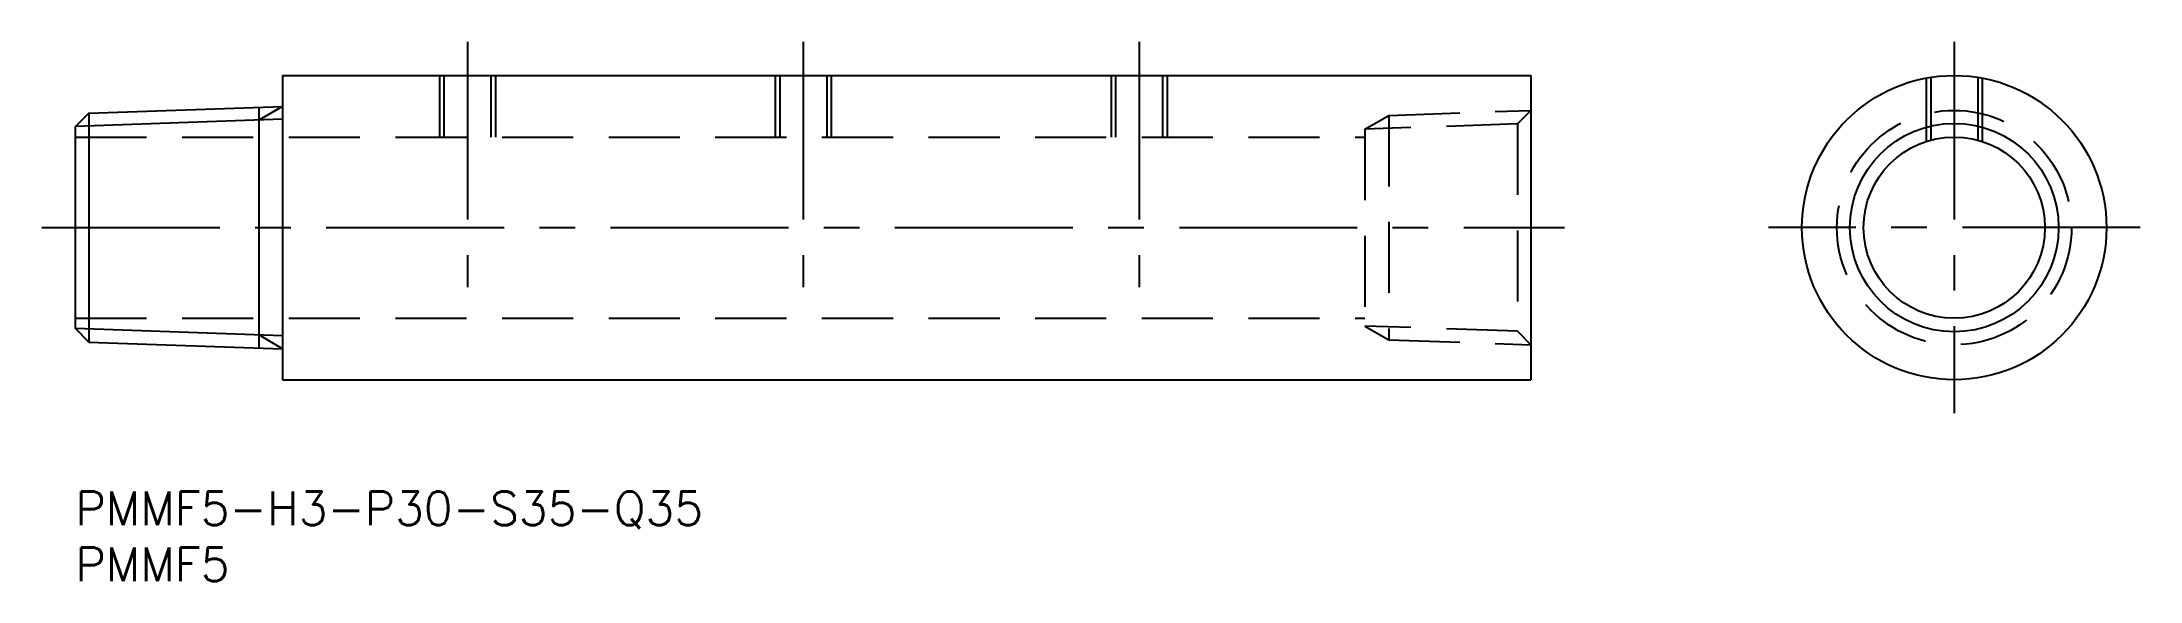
# Model space of a CAD drawing. Extents: x -3 to 184, y -8 to 40.
import ezdxf

# ---------------------------------------------------------------- set-up
doc = ezdxf.new("R2010")
doc.units = 0
doc.header["$LTSCALE"] = 0.5
doc.linetypes.add('CENTER', pattern=[50.8, 31.75, -6.35, 6.35, -6.35])
doc.linetypes.add('DASHED', pattern=[19.05, 12.7, -6.35])
for name, color, linetype in [('MSM_CENTER', 1, 'CENTER'), ('MSM_CONTINUOUS', 7, 'CONTINUOUS'), ('MSM_DASHED', 4, 'DASHED'), ('MSM_NARROW', 5, 'CONTINUOUS'), ('MSM_PART_NUMBER', 7, 'CONTINUOUS')]:
    doc.layers.add(name, color=color, linetype=linetype)
doc.styles.get("Standard").update_dxf_attribs({"font": 'txt.shx', "height": 3, "bigfont": 'bigfont.shx'})

# ---------------------------------------------------------------- blocks, each defined once
blk = doc.blocks.new('*U2')
at = {"layer": 'MSM_PART_NUMBER'}
blk.add_text('PMMF5-H3-P30-S35-Q35', height=3, dxfattribs=at).set_placement((0, -3))
blk = doc.blocks.new('*U3')
at = {"layer": 'MSM_PART_NUMBER'}
blk.add_text('PMMF5', height=3, dxfattribs=at).set_placement((0, -8))

msp = doc.modelspace()

# ---------------------------------------------------------------- linework, layer by layer
at = {"layer": 'MSM_CENTER'}
for p, q in [((35, 40.2), (35, 18.29)), ((65, 40.2), (65, 18.29)), ((95, 40.2), (95, 18.29)), ((167.82, 40.2), (167.82, 7)), ((-3, 23.6), (133, 23.6)), ((184.42, 23.6), (151.22, 23.6))]:
    msp.add_line(p, q, dxfattribs=at)
at = {"layer": 'MSM_CONTINUOUS'}
for p, q in [((18.5, 37.2), (130, 37.2)), ((18.5, 37.2), (18.5, 10)), ((130, 37.2), (130, 10)), ((1.2, 33.83), (0, 32.63)), ((1.2, 33.83), (18.5, 34.44)), ((1.2, 33.83), (1.2, 13.37)), ((16.36, 34.36), (16.36, 12.84)), ((0, 14.57), (0, 32.63)), ((1.2, 13.37), (0, 14.57)), ((1.2, 13.37), (18.5, 12.76)), ((18.5, 10), (130, 10))]:
    msp.add_line(p, q, dxfattribs=at)
for radius in [13.6, 9.32, 8.1]:
    msp.add_circle((167.82, 23.6), radius, dxfattribs=at)
at = {"layer": 'MSM_DASHED'}
for p, q in [((32.5, 37.2), (32.5, 31.7)), ((32.9, 37.2), (32.9, 31.7)), ((37.1, 37.2), (37.1, 31.7)), ((37.5, 37.2), (37.5, 31.7)), ((62.5, 37.2), (62.5, 31.7)), ((62.9, 37.2), (62.9, 31.7)), ((67.1, 37.2), (67.1, 31.7)), ((67.5, 37.2), (67.5, 31.7)), ((92.5, 37.2), (92.5, 31.7)), ((92.9, 37.2), (92.9, 31.7)), ((97.1, 37.2), (97.1, 31.7)), ((97.5, 37.2), (97.5, 31.7)), ((165.32, 36.97), (165.32, 31.3)), ((165.72, 37.04), (165.72, 31.42)), ((169.92, 37.04), (169.92, 31.42)), ((170.32, 36.97), (170.32, 31.3)), ((117.3, 33.63), (130, 34.08)), ((128.8, 32.87), (130, 34.08)), ((115.16, 32.4), (117.3, 33.63)), ((128.8, 32.87), (115.16, 32.4)), ((115.16, 32.4), (115.16, 14.8)), ((117.3, 33.63), (117.3, 13.57)), ((128.8, 32.87), (128.8, 14.33)), ((0, 31.7), (115.16, 31.7)), ((0, 15.5), (115.16, 15.5)), ((128.8, 14.33), (115.16, 14.8)), ((115.16, 14.8), (117.3, 13.57)), ((117.3, 13.57), (130, 13.12)), ((128.8, 14.33), (130, 13.12))]:
    msp.add_line(p, q, dxfattribs=at)
msp.add_circle((167.82, 23.6), 10.48, dxfattribs=at)
at = {"layer": 'MSM_NARROW'}
for p, q in [((18.5, 34.44), (16.36, 33.2)), ((18.5, 33.28), (0, 32.63)), ((18.5, 13.92), (0, 14.57)), ((18.5, 12.76), (16.36, 14))]:
    msp.add_line(p, q, dxfattribs=at)

# ---------------------------------------------------------------- block references
at = {"layer": 'MSM_CONTINUOUS'}
for name in ['*U2', '*U3']:
    msp.add_blockref(name, (0, 0), dxfattribs=at)

doc.saveas('drawing.dxf')
